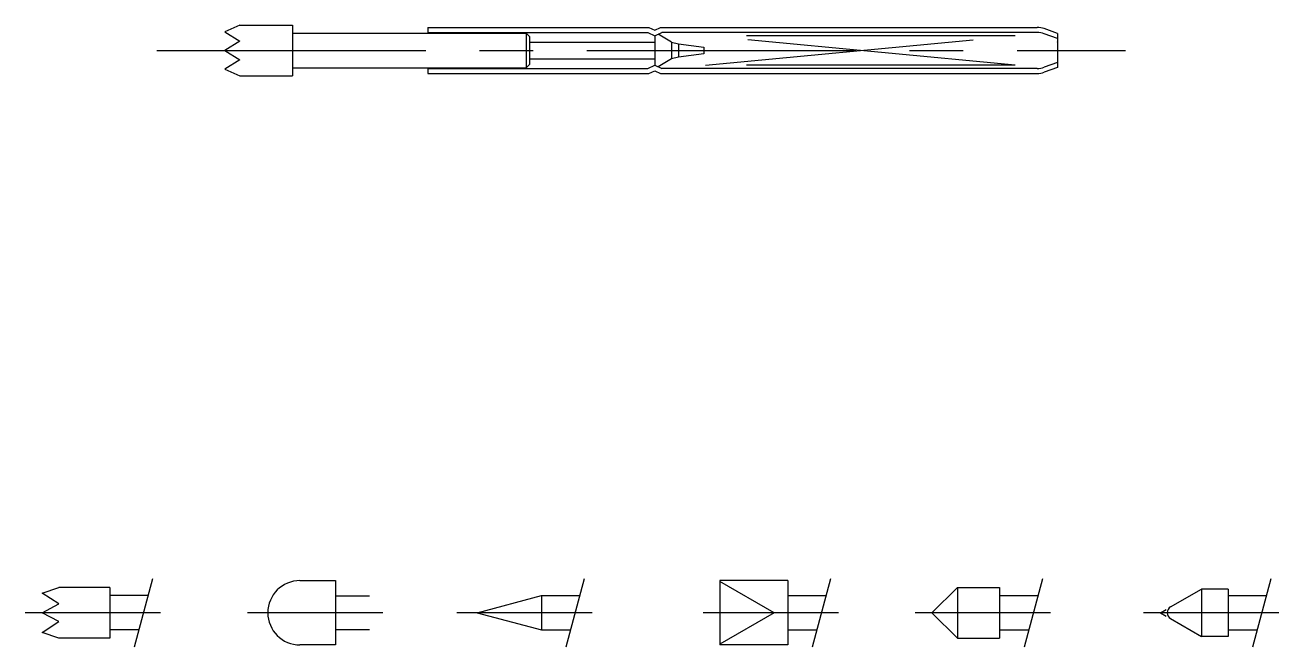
# Model space of a CAD drawing. Extents: x 5.3 to 97.3, y 5 to 66.9.
# Drawn here: x 60.29 to 97.32, y 48.54 to 66.91 of the extents above; entities outside this region: 2.
import ezdxf

# ---------------------------------------------------------------- set-up
doc = ezdxf.new("R2010")
doc.units = 0
doc.header["$LTSCALE"] = 0.25
for name, pattern in [('CENTER', [50.8, 31.75, -6.35, 6.35, -6.35]), ('DASHED', [19.05, 12.7, -6.35]), ('PHANTOM', [63.5, 31.75, -6.35, 6.35, -6.35, 6.35, -6.35])]:
    doc.linetypes.add(name, pattern=pattern)
doc.layers.get('0').update_dxf_attribs({"linetype": 'CONTINUOUS'})
doc.layers.add('CENTER', color=1, linetype='CENTER')
doc.styles.get("Standard").update_dxf_attribs({"font": 'txt', "bigfont": 'BIGFONT'})

msp = doc.modelspace()

# ---------------------------------------------------------------- linework, layer by layer
for p, q in [((66.635071, 66.911381), (66.185071, 66.711381)), ((66.185071, 66.711381), (66.635071, 66.436381)), ((66.635071, 66.911381), (68.185071, 66.911381)), ((68.185071, 66.911381), (68.185071, 65.411381)), ((68.185071, 66.671381), (75.085071, 66.671381)), ((72.185071, 66.841381), (78.710071, 66.841381)), ((72.185071, 66.841381), (72.185071, 66.671381)), ((72.185071, 66.691381), (78.677411, 66.691381)), ((75.085071, 66.671381), (75.185071, 66.571381)), ((75.085071, 66.671381), (75.085071, 65.651381)), ((78.677411, 66.691381), (78.885071, 66.596451)), ((78.710071, 66.841381), (78.885071, 66.761381)), ((78.885071, 66.761381), (79.060071, 66.841381)), ((78.885071, 66.596451), (79.095816, 66.692791)), ((79.060071, 66.841381), (90.180361, 66.841381)), ((90.180361, 66.692791), (79.095816, 66.692791)), ((90.785071, 66.661381), (90.383592, 66.805914)), ((90.785071, 66.512791), (90.383592, 66.657323)), ((90.785071, 66.661381), (90.785071, 65.661381)), ((66.635071, 66.436381), (66.185071, 66.161381)), ((75.185071, 66.571381), (75.185071, 65.751381)), ((75.185071, 66.411381), (78.885071, 66.411381)), ((78.885071, 66.596451), (78.885071, 65.726311)), ((79.385071, 66.411381), (78.990444, 66.644621)), ((79.385071, 66.411381), (79.585071, 66.361381)), ((79.385071, 66.411381), (79.385071, 65.911381)), ((79.585071, 66.361381), (80.335071, 66.261381)), ((79.585071, 66.361381), (79.585071, 65.961381)), ((90.785071, 66.411381), (90.785071, 66.411481)), ((66.185071, 66.161381), (66.635071, 65.886381)), ((79.585071, 65.961381), (79.385071, 65.911381)), ((80.335071, 66.061381), (79.585071, 65.961381)), ((80.335071, 66.261381), (80.335071, 66.061381)), ((90.785071, 66.161381), (90.785171, 66.161381)), ((66.635071, 65.886381), (66.185071, 65.611381)), ((66.185071, 65.611381), (66.635071, 65.411381)), ((68.185071, 65.651381), (75.085071, 65.651381)), ((72.185071, 65.651381), (72.185071, 65.481381)), ((72.185071, 65.631381), (78.677411, 65.631381)), ((75.185071, 65.751381), (75.085071, 65.651381)), ((75.185071, 65.911381), (78.885071, 65.911381)), ((78.677411, 65.631381), (78.885071, 65.726311)), ((78.710071, 65.481381), (78.885071, 65.561381)), ((78.885071, 65.726311), (79.095816, 65.629971)), ((78.885071, 65.561381), (79.060071, 65.481381)), ((79.385071, 65.911381), (78.990444, 65.678141)), ((90.180361, 65.629971), (79.095816, 65.629971)), ((90.785071, 65.809971), (90.383592, 65.665439)), ((90.785071, 65.661381), (90.383592, 65.516849)), ((66.635071, 65.411381), (68.185071, 65.411381)), ((72.185071, 65.481381), (78.710071, 65.481381)), ((79.060071, 65.481381), (90.180361, 65.481381)), ((68.40904, 50.503663), (69.45904, 50.503663)), ((69.45904, 50.503663), (69.45904, 48.603663)), ((82.812704, 50.503663), (80.812704, 50.503663)), ((80.812704, 50.503663), (80.812704, 48.603663)), ((82.812704, 50.503663), (82.812704, 48.603663)), ((60.789666, 50.13533), (61.289666, 50.303663)), ((61.289666, 49.811997), (60.789666, 50.13533)), ((62.789666, 50.303663), (61.289666, 50.303663)), ((62.789666, 50.303663), (62.789666, 48.803663)), ((63.92632, 50.063663), (62.789666, 50.063663)), ((69.45904, 50.053663), (70.45904, 50.053663)), ((73.64091, 49.55456), (75.54091, 50.063663)), ((75.54091, 50.063663), (76.677565, 50.063663)), ((75.54091, 50.063663), (75.54091, 49.043663)), ((82.812704, 50.063663), (83.949358, 50.063663)), ((87.0724, 49.553663), (87.8224, 50.303663)), ((87.8224, 50.303663), (89.0724, 50.303663)), ((87.8224, 50.303663), (87.8224, 48.803663)), ((89.0724, 50.303663), (89.0724, 48.803663)), ((89.0724, 50.063663), (90.209054, 50.063663)), ((94.119999, 49.726868), (95.032434, 50.253663)), ((95.032434, 50.253663), (95.032434, 48.853663)), ((95.819999, 50.253663), (95.032434, 50.253663)), ((95.819999, 50.253663), (95.819999, 48.853663)), ((95.819999, 50.063663), (96.956653, 50.063663)), ((60.789666, 49.553663), (61.289666, 49.811997)), ((61.289666, 49.29533), (60.789666, 49.553663)), ((60.789666, 48.971997), (61.289666, 49.29533)), ((73.64091, 49.55456), (73.64091, 49.552767)), ((73.64091, 49.552767), (75.54091, 49.043663)), ((87.0724, 49.553663), (87.8224, 48.803663)), ((94.119999, 49.380458), (95.032434, 48.853663)), ((61.289666, 48.803663), (60.789666, 48.971997)), ((63.653011, 49.043663), (62.789666, 49.043663)), ((69.45904, 49.053663), (70.45904, 49.053663)), ((75.54091, 49.043663), (76.404256, 49.043663)), ((82.812704, 49.043663), (83.67605, 49.043663)), ((89.0724, 49.043663), (89.935746, 49.043663)), ((95.819999, 49.043663), (96.683344, 49.043663)), ((62.789666, 48.803663), (61.289666, 48.803663)), ((69.45904, 48.603663), (68.40904, 48.603663)), ((82.812704, 48.603663), (80.812704, 48.603663)), ((87.8224, 48.803663), (89.0724, 48.803663)), ((95.819999, 48.853663), (95.032434, 48.853663))]:
    msp.add_line(p, q)
at = {"color": 3, "linetype": 'PHANTOM'}
for p, q in [((63.519037, 48.543663), (64.060294, 50.563663)), ((76.270282, 48.543663), (76.811539, 50.563663)), ((83.542075, 48.543663), (84.083333, 50.563663)), ((89.801772, 48.543663), (90.343029, 50.563663)), ((96.54937, 48.543663), (97.090627, 50.563663))]:
    msp.add_line(p, q, dxfattribs=at)
at = {"color": 3, "linetype": 'DASHED'}
for q in [(80.812704, 50.478663), (80.812704, 48.628663)]:
    msp.add_line((82.414851, 49.553663), q, dxfattribs=at)
at = {"color": 3}
for q in [(93.990095, 49.651868), (93.990095, 49.455458)]:
    msp.add_line((93.819999, 49.553663), q, dxfattribs=at)
for centre, radius, start, end in [((90.180361, 66.241381), 0.6, 70.201124, 90), ((90.180361, 66.092791), 0.6, 70.201124, 90), ((90.180361, 66.229971), 0.6, 270, 289.798876), ((90.180361, 66.081381), 0.6, 270, 289.798876), ((68.40904, 49.553663), 0.95, 90, 270), ((94.219999, 49.553663), 0.2, 120, 240)]:
    msp.add_arc(centre, radius, start, end)
at = {"layer": 'CENTER', "color": 1, "linetype": 'CENTER'}
for p, q in [((89.535071, 66.592791), (80.385071, 66.592791)), ((80.385071, 65.729971), (89.535071, 66.592791)), ((89.535071, 65.729971), (80.385071, 66.592791)), ((64.185071, 66.161381), (92.785071, 66.161381)), ((89.535071, 65.729971), (80.385071, 65.729971)), ((64.289666, 49.553663), (60.289666, 49.553663)), ((70.85904, 49.55456), (66.85904, 49.55456)), ((77.04091, 49.553663), (73.04091, 49.553663)), ((84.312704, 49.553663), (80.312704, 49.553663)), ((90.5724, 49.553663), (86.5724, 49.553663)), ((97.319999, 49.553663), (93.319999, 49.553663))]:
    msp.add_line(p, q, dxfattribs=at)

# ---------------------------------------------------------------- texts
for p in [(5, 12.5), (5, 5)]:
    msp.add_text('NP604', height=2).set_placement(p)

doc.saveas('drawing.dxf')
